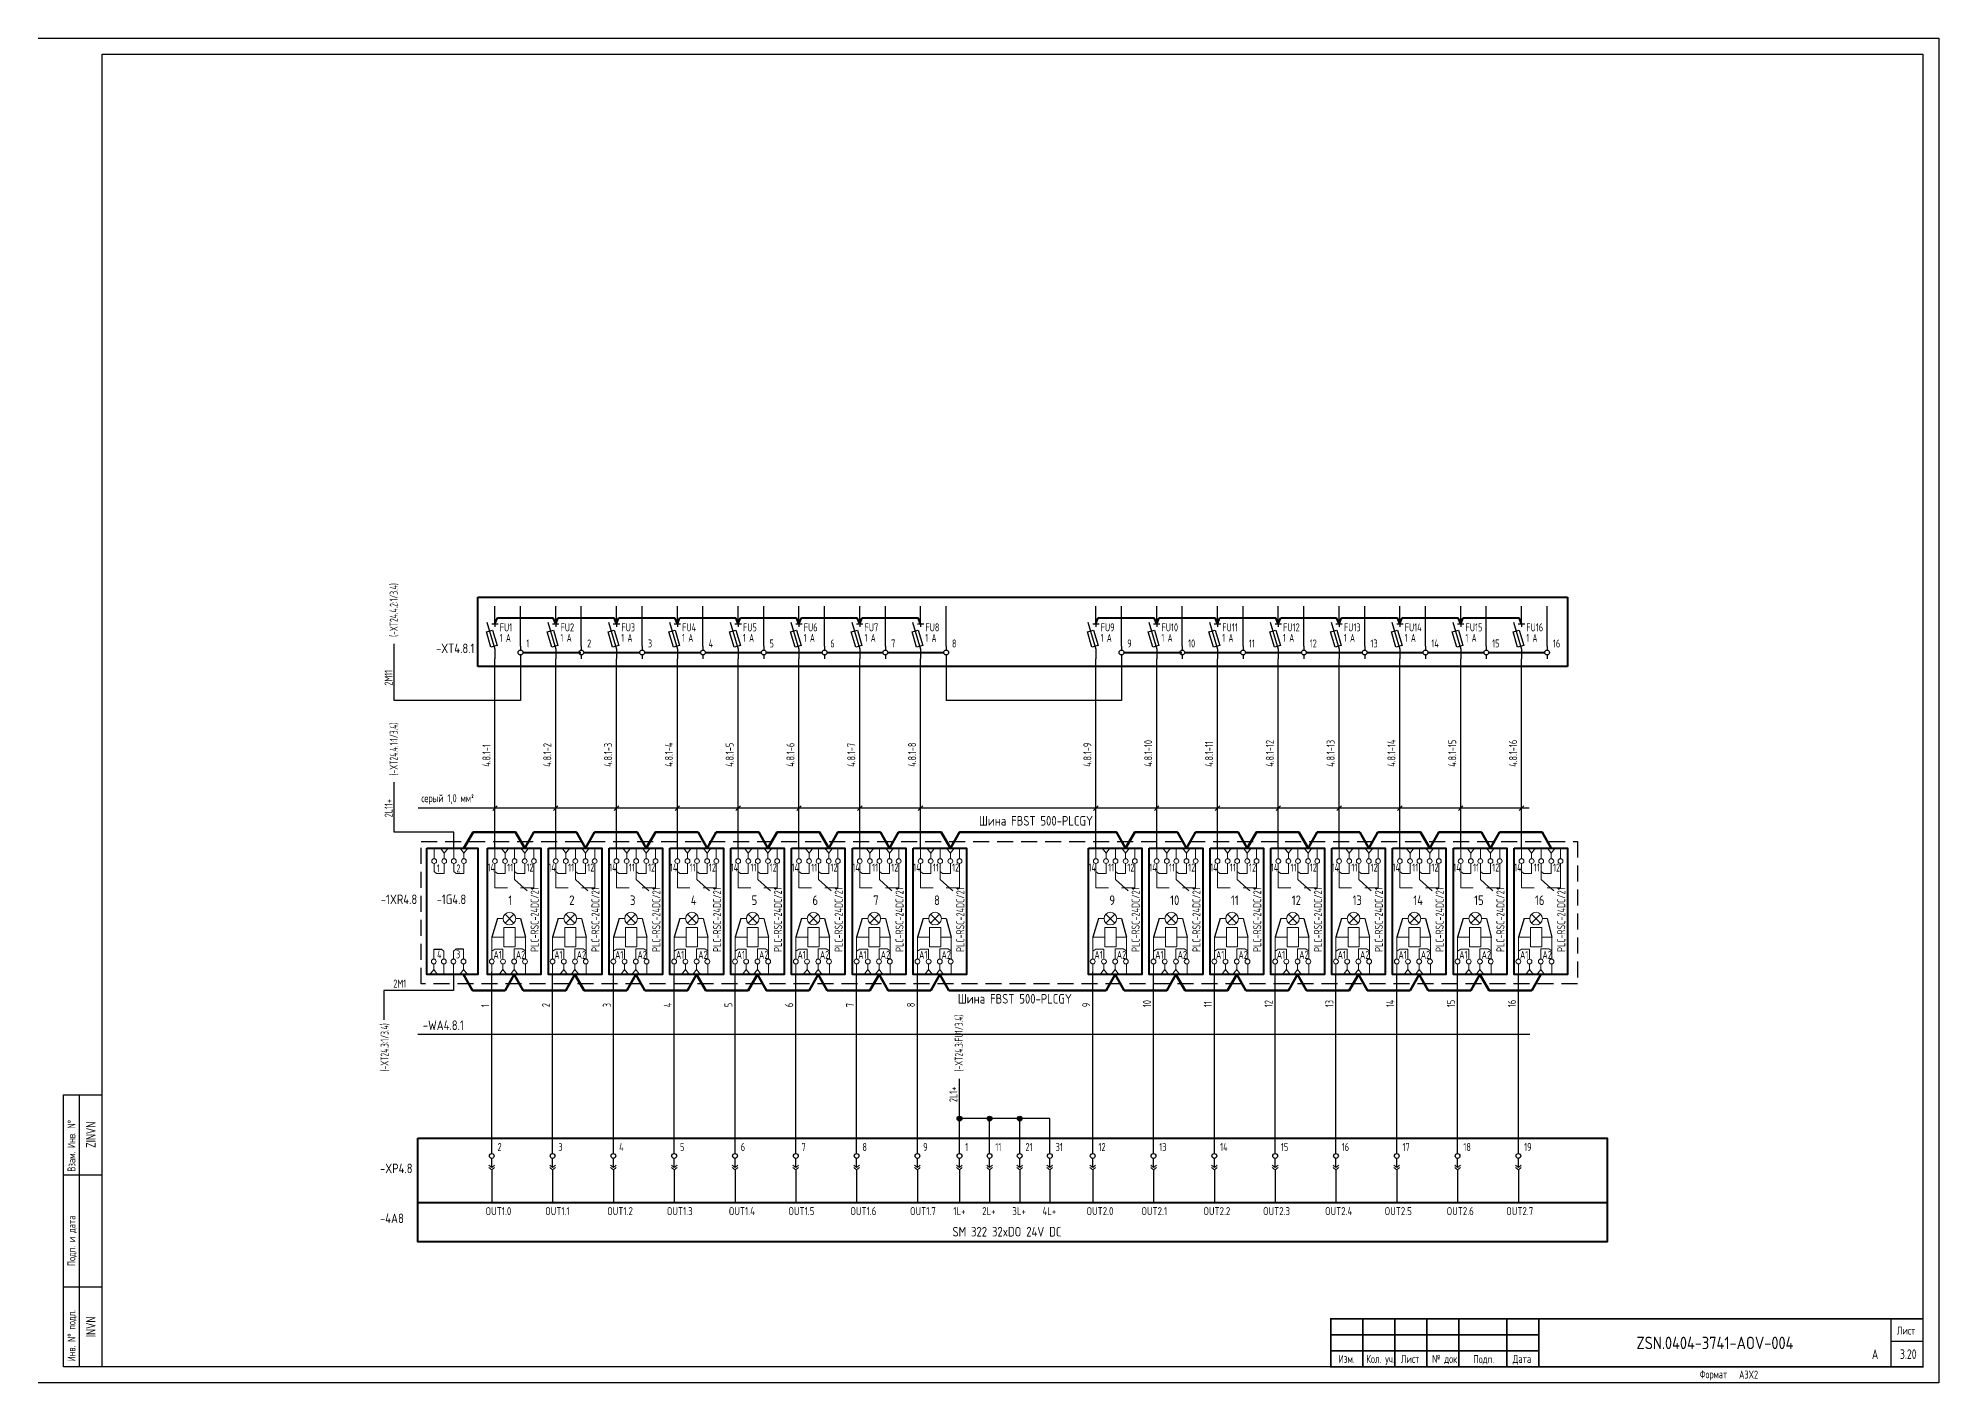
# Model space of a CAD drawing. Header units: millimetres. Extents: x 14354 to 14948, y 1466 to 1886.
import ezdxf
from ezdxf.enums import TextEntityAlignment as Align

# ---------------------------------------------------------------- set-up
doc = ezdxf.new("R2010")
doc.units = ezdxf.units.MM
for name, pattern in [('DASHED2', [0.375, 0.25, -0.125]), ('K5LT32768', [0]), ('K5LT_THIN', [0])]:
    doc.linetypes.add(name, pattern=pattern)
for name, color, linetype in [('Временный', 6, 'Continuous'), ('КИА_МАРКИРОВКА', 2, 'Continuous'), ('КИА_НАКЛЕЙКИ', 1, 'Continuous'), ('КИА_РАМКИ-ШТАМПЫ', 7, 'Continuous'), ('ФОРМАТ', 7, 'Continuous')]:
    doc.layers.add(name, color=color, linetype=linetype)
doc.styles.add('GOST-A 3-1', font='', dxfattribs={"height": 3})
doc.styles.add('GOSTA-2.5-1', font='', dxfattribs={"width": 0.9, "height": 2.5})
doc.styles.add('ROMAND0-100', font='romand.shx')
doc.styles.add('ROMANS0-60', font='romans.shx', dxfattribs={"width": 0.6})
doc.styles.add('ROMANS0-70', font='romans.shx', dxfattribs={"width": 0.7})
doc.styles.get('GOST-A 3-1').set_extended_font_data('GOST type A')
doc.styles.get('GOSTA-2.5-1').set_extended_font_data('GOST Type AU')

# ---------------------------------------------------------------- blocks, each defined once
blk = doc.blocks.new('A$C2BDD7220')
at = {"color": 0}
for p, q in [((0.23, 0.02), (0.23, 39.45)), ((3.33, 17.46), (1.55, 11.69)), ((10.56, 17.46), (12.05, 11.69))]:
    blk.add_line(p, q, dxfattribs=at)
at = {"linetype": 'K5LT_THIN', "lineweight": 18}
for p, q in [((2.53, 36.17), (2.53, 39.45)), ((5.7, 37.88), (4.5, 39.45)), ((5.7, 37.88), (6.89, 39.45)), ((5.7, 36.17), (5.7, 37.88)), ((8.67, 36.17), (8.67, 39.45)), ((11.84, 37.88), (10.64, 39.45)), ((11.84, 37.88), (13.03, 39.45)), ((11.84, 36.17), (11.84, 37.88)), ((14.71, 36.17), (14.71, 39.45)), ((2.53, 34.67), (2.53, 27.11)), ((3.29, 31.53), (2.53, 32.16)), ((5.7, 31.53), (3.29, 31.53)), ((5.7, 34.67), (5.7, 31.53)), ((8.67, 34.67), (8.67, 29.67)), ((9.43, 31.53), (8.67, 32.16)), ((11.84, 31.53), (9.43, 31.53)), ((11.84, 34.67), (11.84, 31.53)), ((14.71, 27.11), (14.71, 34.67)), ((6.45, 27.11), (2.53, 27.11)), ((8.67, 29.67), (12.59, 26.09)), ((14.71, 27.11), (10.57, 27.11)), ((8.83, 14.69), (5.33, 14.69)), ((5.33, 14.69), (5.33, 8.69)), ((8.83, 8.69), (8.83, 14.69)), ((5.33, 11.69), (1.55, 11.69)), ((1.55, 4.8), (1.55, 11.69)), ((2.53, 7.93), (1.55, 7.34)), ((5.05, 7.93), (2.53, 7.93)), ((5.05, 4.79), (5.05, 7.93)), ((5.33, 8.69), (8.83, 8.69)), ((8.55, 4.8), (8.55, 7.98)), ((8.55, 7.98), (11.07, 7.98)), ((8.83, 11.69), (12.05, 11.69)), ((11.07, 7.98), (12.05, 7.38)), ((12.05, 4.8), (12.05, 11.69)), ((1.55, 3.3), (1.55, 0.02)), ((5.05, 1.58), (3.86, 0)), ((5.05, 3.29), (5.05, 1.58)), ((5.05, 1.58), (6.25, 0)), ((8.55, 1.59), (7.36, 0.02)), ((8.55, 3.3), (8.55, 1.59)), ((8.55, 1.59), (9.75, 0.02)), ((12.05, 3.3), (12.05, 0.02))]:
    blk.add_line(p, q, dxfattribs=at)
at = {"color": 0, "lineweight": 20}
for p, q in [((8.48, 16.06), (5.68, 18.86)), ((5.68, 16.06), (8.48, 18.86)), ((5.1, 17.46), (3.33, 17.46)), ((9.06, 17.46), (10.56, 17.46))]:
    blk.add_line(p, q, dxfattribs=at)
at = {"lineweight": 40}
blk.add_lwpolyline([(0.23, 39.45), (16.92, 39.45), (16.92, 0.02), (0.23, 0.02)], close=True, dxfattribs=at)
at = {"color": 0, "lineweight": 20}
blk.add_circle((7.08, 17.46), 1.98, dxfattribs=at)
at = {"linetype": 'K5LT32768', "lineweight": 18}
for centre, start, end in [((2.53, 35.42), 0, 180), ((5.7, 35.42), 0, 180), ((8.67, 35.42), 0, 180), ((11.84, 35.42), 0, 180), ((14.71, 35.42), 0, 180), ((2.53, 35.42), 180, 0), ((5.7, 35.42), 180, 0), ((8.67, 35.42), 180, 0), ((11.84, 35.42), 180, 0), ((14.71, 35.42), 180, 0), ((1.55, 4.05), 0, 180), ((1.55, 4.05), 180, 0), ((5.05, 4.04), 0, 180), ((5.05, 4.04), 180, 0), ((8.55, 4.05), 0, 180), ((8.55, 4.05), 180, 0), ((11.92, 4.05), 0, 180), ((11.92, 4.05), 180, 0)]:
    blk.add_arc(centre, 0.75, start, end, dxfattribs=at)
at = {"style": 'GOSTA-2.5-1', "width": 0.8}
for s, p in [('14', (0.22, 32.15)), ('11', (6.39, 32.15)), ('12', (12.39, 32.15)), ('A1', (2.07, 4.88)), ('A2', (9.07, 4.88))]:
    blk.add_text(s, height=2.5, dxfattribs=at).set_placement(p)
blk.add_text('PLC-RSC-24DC/21', height=2.5, rotation=90, dxfattribs=at).set_placement((16.2, 7.07))
blk = doc.blocks.new('A$C69954832')
at = {"linetype": 'K5LT_THIN', "lineweight": 18}
for p, q in [((2.31, 36.15), (2.31, 39.44)), ((5.47, 37.86), (4.28, 39.44)), ((5.47, 37.86), (6.67, 39.44)), ((5.47, 36.15), (5.47, 37.86)), ((8.45, 36.15), (8.45, 39.44)), ((11.61, 37.86), (10.42, 39.44)), ((11.61, 37.86), (12.81, 39.44)), ((11.61, 36.15), (11.61, 37.86)), ((2.31, 34.65), (2.31, 32.15)), ((3.06, 31.51), (2.31, 32.15)), ((5.47, 31.51), (3.06, 31.51)), ((5.47, 34.65), (5.47, 31.51)), ((8.45, 34.65), (8.45, 32.15)), ((9.2, 31.51), (8.45, 32.15)), ((11.61, 31.51), (9.2, 31.51)), ((11.61, 34.65), (11.61, 31.51)), ((2.19, 4.79), (2.19, 7.93)), ((4.6, 7.93), (5.35, 7.29)), ((5.35, 4.79), (5.35, 7.29)), ((9.08, 7.93), (8.33, 7.29)), ((8.33, 4.79), (8.33, 7.29)), ((11.49, 4.79), (11.49, 7.93)), ((2.19, 1.58), (0.99, 0)), ((2.19, 3.29), (2.19, 1.58)), ((2.19, 1.58), (3.38, 0)), ((5.35, 3.29), (5.35, 0)), ((8.33, 3.29), (8.33, 0)), ((11.49, 1.58), (10.3, 0)), ((11.49, 3.29), (11.49, 1.58)), ((11.49, 1.58), (12.69, 0))]:
    blk.add_line(p, q, dxfattribs=at)
at = {"color": 0}
for p, q in [((2.19, 7.93), (4.6, 7.93)), ((11.49, 7.93), (9.08, 7.93))]:
    blk.add_line(p, q, dxfattribs=at)
at = {"lineweight": 40}
blk.add_lwpolyline([(0, 39.44), (16, 39.44), (16, 0), (0, 0)], close=True, dxfattribs=at)
at = {"linetype": 'K5LT32768', "lineweight": 18}
for centre, start, end in [((2.31, 35.4), 0, 180), ((5.47, 35.4), 0, 180), ((8.45, 35.4), 0, 180), ((11.61, 35.4), 0, 180), ((2.31, 35.4), 180, 0), ((5.47, 35.4), 180, 0), ((8.45, 35.4), 180, 0), ((11.61, 35.4), 180, 0), ((2.19, 4.04), 0, 180), ((2.19, 4.04), 180, 0), ((5.35, 4.04), 0, 180), ((5.35, 4.04), 180, 0), ((8.33, 4.04), 0, 180), ((8.33, 4.04), 180, 0), ((11.49, 4.04), 0, 180), ((11.49, 4.04), 180, 0)]:
    blk.add_arc(centre, 0.75, start, end, dxfattribs=at)
at = {"style": 'GOSTA-2.5-1', "width": 0.8}
for s, p in [('1', (3.12, 31.89)), ('2', (9.26, 31.88)), ('4', (3.25, 5.05)), ('3', (9.14, 5.05))]:
    blk.add_text(s, height=2.5, dxfattribs=at).set_placement(p)
blk = doc.blocks.new('A$C757A77CE')
for p, q in [((0, -4.79), (0, 0)), ((19, -4.79), (19, 0)), ((38, -4.79), (38, 0)), ((57, -4.79), (57, 0)), ((133, -4.79), (133, 0)), ((146.14, -4.79), (146.14, 0)), ((155.55, -4.79), (155.55, 0)), ((164.96, -4.79), (164.96, 0)), ((174.37, -4.79), (174.37, 0)), ((187.78, -4.79), (187.78, 0)), ((225.78, -4.79), (225.78, 0)), ((244.78, -4.79), (244.78, 0)), ((263.78, -4.79), (263.78, 0)), ((282.78, -4.79), (282.78, 0)), ((301.78, -4.79), (301.78, 0)), ((320.78, -4.79), (320.78, 0)), ((76, -4.79), (76, 0)), ((95, -4.79), (95, 0)), ((114, -4.79), (114, 0)), ((206.78, -4.79), (206.78, 0)), ((0, -9.11), (0, -6.29)), ((0, -9.86), (0, -20.03)), ((19, -9.11), (19, -6.29)), ((19, -9.86), (19, -20.03)), ((38, -9.11), (38, -6.29)), ((38, -9.86), (38, -20.03)), ((57, -9.11), (57, -6.29)), ((57, -9.86), (57, -20.03)), ((76, -9.11), (76, -6.29)), ((76, -9.86), (76, -20.03)), ((95, -9.11), (95, -6.29)), ((95, -9.86), (95, -20.03)), ((114, -9.11), (114, -6.29)), ((114, -9.86), (114, -20.03)), ((133, -9.11), (133, -6.29)), ((133, -9.86), (133, -20.03)), ((146.14, -9.11), (146.14, -6.29)), ((146.14, -9.86), (146.14, -20.03)), ((155.55, -9.11), (155.55, -6.29)), ((155.55, -9.86), (155.55, -20.03)), ((164.96, -9.11), (164.96, -6.29)), ((164.96, -9.86), (164.96, -20.03)), ((174.37, -9.11), (174.37, -6.29)), ((174.37, -9.86), (174.37, -20.03)), ((187.78, -9.11), (187.78, -6.29)), ((187.78, -9.86), (187.78, -20.03)), ((206.78, -9.11), (206.78, -6.29)), ((206.78, -9.86), (206.78, -20.03)), ((225.78, -9.11), (225.78, -6.29)), ((225.78, -9.86), (225.78, -20.03)), ((244.78, -9.11), (244.78, -6.29)), ((244.78, -9.86), (244.78, -20.03)), ((263.78, -9.11), (263.78, -6.29)), ((263.78, -9.86), (263.78, -20.03)), ((282.78, -9.11), (282.78, -6.29)), ((282.78, -9.86), (282.78, -20.03)), ((301.78, -9.11), (301.78, -6.29)), ((301.78, -9.86), (301.78, -20.03)), ((320.78, -9.11), (320.78, -6.29)), ((320.78, -9.86), (320.78, -20.03))]:
    blk.add_line(p, q)
at = {"lineweight": 18}
for p, q in [((0, -9.11), (-0.89, -8.37)), ((0, -9.86), (-0.89, -9.11)), ((0, -9.11), (0.89, -8.37)), ((0, -9.86), (0.89, -9.11)), ((19, -9.11), (18.11, -8.37)), ((19, -9.86), (18.11, -9.11)), ((19, -9.11), (19.89, -8.37)), ((19, -9.86), (19.89, -9.11)), ((38, -9.11), (37.11, -8.37)), ((38, -9.86), (37.11, -9.11)), ((38, -9.11), (38.89, -8.37)), ((38, -9.86), (38.89, -9.11)), ((57, -9.11), (56.11, -8.37)), ((57, -9.86), (56.11, -9.11)), ((57, -9.11), (57.89, -8.37)), ((57, -9.86), (57.89, -9.11)), ((76, -9.11), (75.11, -8.37)), ((76, -9.86), (75.11, -9.11)), ((76, -9.11), (76.89, -8.37)), ((76, -9.86), (76.89, -9.11)), ((95, -9.11), (94.11, -8.37)), ((95, -9.86), (94.11, -9.11)), ((95, -9.11), (95.89, -8.37)), ((95, -9.86), (95.89, -9.11)), ((114, -9.11), (113.11, -8.37)), ((114, -9.86), (113.11, -9.11)), ((114, -9.11), (114.89, -8.37)), ((114, -9.86), (114.89, -9.11)), ((133, -9.11), (132.11, -8.37)), ((133, -9.86), (132.11, -9.11)), ((133, -9.11), (133.89, -8.37)), ((133, -9.86), (133.89, -9.11)), ((146.14, -9.11), (145.25, -8.37)), ((146.14, -9.86), (145.25, -9.11)), ((146.14, -9.11), (147.03, -8.37)), ((146.14, -9.86), (147.03, -9.11)), ((155.55, -9.11), (154.66, -8.37)), ((155.55, -9.86), (154.66, -9.11)), ((155.55, -9.11), (156.44, -8.37)), ((155.55, -9.86), (156.44, -9.11)), ((164.96, -9.11), (164.07, -8.37)), ((164.96, -9.86), (164.07, -9.11)), ((164.96, -9.11), (165.85, -8.37)), ((164.96, -9.86), (165.85, -9.11)), ((174.37, -9.11), (173.48, -8.37)), ((174.37, -9.86), (173.48, -9.11)), ((174.37, -9.11), (175.26, -8.37)), ((174.37, -9.86), (175.26, -9.11)), ((187.78, -9.11), (186.89, -8.37)), ((187.78, -9.86), (186.89, -9.11)), ((187.78, -9.11), (188.67, -8.37)), ((187.78, -9.86), (188.67, -9.11)), ((206.78, -9.11), (205.89, -8.37)), ((206.78, -9.86), (205.89, -9.11)), ((206.78, -9.11), (207.67, -8.37)), ((206.78, -9.86), (207.67, -9.11)), ((225.78, -9.11), (224.89, -8.37)), ((225.78, -9.86), (224.89, -9.11)), ((225.78, -9.11), (226.67, -8.37)), ((225.78, -9.86), (226.67, -9.11)), ((244.78, -9.11), (243.89, -8.37)), ((244.78, -9.86), (243.89, -9.11)), ((244.79, -9.11), (245.68, -8.37)), ((244.79, -9.86), (245.68, -9.11)), ((263.78, -9.11), (262.89, -8.37)), ((263.78, -9.86), (262.89, -9.11)), ((263.78, -9.11), (264.67, -8.37)), ((263.78, -9.86), (264.67, -9.11)), ((282.78, -9.11), (281.89, -8.37)), ((282.78, -9.86), (281.89, -9.11)), ((282.78, -9.11), (283.67, -8.37)), ((282.78, -9.86), (283.67, -9.11)), ((301.78, -9.11), (300.89, -8.37)), ((301.78, -9.86), (300.89, -9.11)), ((301.78, -9.11), (302.67, -8.37)), ((301.78, -9.86), (302.67, -9.11)), ((320.78, -9.11), (319.89, -8.37)), ((320.78, -9.86), (319.89, -9.11)), ((320.78, -9.11), (321.67, -8.37)), ((320.78, -9.86), (321.67, -9.11))]:
    blk.add_line(p, q, dxfattribs=at)
at = {"lineweight": 40}
blk.add_line((-23.13, -20.03), (348.54, -20.03), dxfattribs=at)
blk.add_lwpolyline([(-23.13, 0), (348.54, 0), (348.54, -32.34), (-23.13, -32.34)], close=True, dxfattribs=at)
for centre in [(0, -5.54), (19, -5.54), (38, -5.54), (57, -5.54), (76, -5.54), (95, -5.54), (114, -5.54), (133, -5.54), (146.14, -5.54), (155.55, -5.54), (164.96, -5.54), (174.37, -5.54), (187.78, -5.54), (206.78, -5.54), (225.78, -5.54), (244.78, -5.54), (263.78, -5.54), (282.78, -5.54), (301.78, -5.54), (320.78, -5.54)]:
    blk.add_circle(centre, 0.75)
at = {"style": 'GOSTA-2.5-1', "width": 0.9}
for s, p in [('2', (1.8, -4)), ('3', (20.8, -4)), ('4', (39.8, -4)), ('5', (58.8, -4)), ('6', (77.8, -4)), ('7', (96.8, -4)), ('8', (115.8, -4)), ('9', (134.8, -4)), ('1', (147.94, -4)), ('11', (157.35, -4)), ('21', (166.76, -4)), ('31', (176.18, -4)), ('12', (189.58, -4)), ('13', (208.58, -4)), ('14', (227.58, -4)), ('15', (246.58, -4)), ('16', (265.58, -4)), ('17', (284.58, -4)), ('18', (303.58, -4)), ('19', (322.58, -4))]:
    blk.add_text(s, height=2.5, dxfattribs=at).set_placement(p)
for s, height, style, p in [('OUT1.0', 2.5, 'GOSTA-2.5-1', (-1.94, -24.02)), ('OUT1.1', 2.5, 'GOSTA-2.5-1', (16.69, -24.02)), ('OUT1.2', 2.5, 'GOSTA-2.5-1', (36.06, -24.02)), ('OUT1.3', 2.5, 'GOSTA-2.5-1', (54.69, -24.02)), ('OUT1.4', 2.5, 'GOSTA-2.5-1', (74.06, -24.02)), ('OUT1.5', 2.5, 'GOSTA-2.5-1', (92.69, -24.02)), ('OUT1.6', 2.5, 'GOSTA-2.5-1', (112.06, -24.02)), ('OUT1.7', 2.5, 'GOSTA-2.5-1', (130.69, -24.02)), ('1L+', 2.5, 'GOSTA-2.5-1', (144.2, -24.02)), ('2L+', 2.5, 'GOSTA-2.5-1', (153.24, -24.02)), ('3L+', 2.5, 'GOSTA-2.5-1', (162.65, -24.02)), ('4L+', 2.5, 'GOSTA-2.5-1', (172.07, -24.02)), ('OUT2.0', 2.5, 'GOSTA-2.5-1', (185.84, -24.02)), ('OUT2.1', 2.5, 'GOSTA-2.5-1', (203, -24.02)), ('OUT2.2', 2.5, 'GOSTA-2.5-1', (222.37, -24.02)), ('OUT2.3', 2.5, 'GOSTA-2.5-1', (241, -24.02)), ('OUT2.4', 2.5, 'GOSTA-2.5-1', (260.37, -24.02)), ('OUT2.5', 2.5, 'GOSTA-2.5-1', (279, -24.02)), ('OUT2.6', 2.5, 'GOSTA-2.5-1', (298.37, -24.02)), ('OUT2.7', 2.5, 'GOSTA-2.5-1', (317, -24.02)), ('SM 322 32xDO 24V DC', 3, 'GOST-A 3-1', (143.96, -30.7))]:
    blk.add_text(s, height=height, dxfattribs=dict(style=style)).set_placement(p)
blk = doc.blocks.new('A$C2EC3666A')
h = blk.add_hatch(color=7)
h.dxf.hatch_style = 1
edge = h.paths.add_edge_path()
edge.add_arc((0, 0), 0.75, 0, 360)
at = {"color": 0}
blk.add_circle((0, 0), 0.75, dxfattribs=at)
blk = doc.blocks.new('A$C09D55797')
at = {"color": 0}
for p, q in [((353.79, -1.59), (6.62, -1.59)), ((29.95, -2.3), (31.36, -0.89)), ((48.95, -2.3), (50.36, -0.89)), ((67.95, -2.3), (69.36, -0.89)), ((86.95, -2.3), (88.36, -0.89)), ((105.95, -2.3), (107.36, -0.89)), ((124.95, -2.3), (126.36, -0.89)), ((143.95, -2.3), (145.36, -0.89)), ((162.95, -2.3), (164.36, -0.89)), ((217.73, -2.3), (219.14, -0.89)), ((236.73, -2.3), (238.14, -0.89)), ((255.73, -2.3), (257.14, -0.89)), ((274.73, -2.3), (276.14, -0.89)), ((293.73, -2.3), (295.14, -0.89)), ((312.73, -2.3), (314.14, -0.89)), ((331.73, -2.3), (333.14, -0.89)), ((350.73, -2.3), (352.14, -0.89))]:
    blk.add_line(p, q, dxfattribs=at)
blk = doc.blocks.new('frm6')
at = {"layer": 'ФОРМАТ'}
blk.add_line((-185, 15), (-120, 15), dxfattribs=at)
at = {"layer": 'ФОРМАТ', "const_width": 0.5}
blk.add_lwpolyline([(-185, 15), (-185, 0), (0, 0), (0, 15)], close=True, dxfattribs=at)
for points in [[(-175, 15), (-175, 0)], [(-165, 15), (-165, 0)], [(-155, 15), (-155, 0)], [(-145, 15), (-145, 0)], [(-130, 15), (-130, 0)], [(-120, 15), (-120, 0)], [(-10, 15), (-10, 0)], [(-185, 10), (-120, 10)], [(-10, 8), (0, 8)], [(-185, 5), (-120, 5)]]:
    blk.add_lwpolyline(points, dxfattribs=at)
at = {"layer": 'ФОРМАТ', "style": 'GOSTA-2.5-1', "width": 0.95}
for s, p in [('Лист', (-8.17, 9.36)), ('Изм.', (-182.63, 0.5)), ('Кол. уч.', (-173.96, 0.5)), ('Лист', (-163.13, 0.5)), ('№ док.', (-153.38, 0.5)), ('Подп.', (-140.5, 0.44)), ('Дата', (-128.17, 0.5))]:
    blk.add_text(s, height=2.5, dxfattribs=at).set_placement(p, align=Align.BOTTOM_LEFT)
at = {"layer": 'ФОРМАТ', "flags": 8}
for tag, style, width, p in [('R2', 'ROMANS0-70', 0.7, (-184.4, 10)), ('QTY2', 'ROMANS0-70', 0.65, (-174.28, 10.29)), ('SH2', 'ROMANS0-70', 0.7, (-164.3, 10)), ('ND2', 'ROMANS0-60', 0.6, (-154.34, 10)), ('SIGN2', 'ROMANS0-70', 0.7, (-144.3, 10)), ('DATE2', 'ROMANS0-70', 0.43, (-129.4, 10)), ('R1', 'ROMANS0-70', 0.7, (-184.4, 5)), ('QTY1', 'ROMANS0-70', 0.65, (-174.28, 5.29)), ('SH1', 'ROMANS0-70', 0.7, (-164.3, 5)), ('ND1', 'ROMANS0-60', 0.6, (-154.34, 5)), ('SIGN1', 'ROMANS0-70', 0.7, (-144.3, 5)), ('DATE1', 'ROMANS0-70', 0.43, (-129.4, 5))]:
    blk.add_attdef(tag, text='', height=3, dxfattribs=dict(at, style=style, width=width)).set_placement(p, align=Align.BOTTOM_LEFT)
at = {"layer": 'ФОРМАТ', "style": 'ROMANS0-70', "width": 0.7, "flags": 8}
blk.add_attdef('SH', text='', height=3, dxfattribs=at).set_placement((-5.16, 3.75), align=Align.MIDDLE_CENTER)

msp = doc.modelspace()

# ---------------------------------------------------------------- linework, layer by layer
for p, q in [((14354, 1886.39), (14948, 1886.39)), ((14948, 1886.39), (14948, 1466.39)), ((14374, 1881.39), (14943, 1881.39)), ((14374, 1471.39), (14374, 1881.39)), ((14943, 1881.39), (14943, 1471.39)), ((14362, 1471.39), (14362, 1556.39)), ((14362, 1556.39), (14374, 1556.39)), ((14367, 1471.39), (14367, 1556.39)), ((14362, 1531.39), (14374, 1531.39)), ((14362, 1496.39), (14374, 1496.39)), ((14367, 1496.39), (14374, 1496.39)), ((14374, 1471.39), (14362, 1471.39)), ((14943, 1471.39), (14374, 1471.39)), ((14948, 1466.39), (14354, 1466.39))]:
    msp.add_line(p, q)
at = {"color": 0, "lineweight": 40}
for p, q in [((14491.47, 1711.76), (14831.94, 1711.76)), ((14491.47, 1690.16), (14491.47, 1711.76)), ((14831.94, 1711.76), (14831.94, 1690.16)), ((14831.94, 1690.16), (14491.47, 1690.16))]:
    msp.add_line(p, q, dxfattribs=at)
at = {"color": 0}
for p, q in [((14496.77, 1703.5), (14496.77, 1708.94)), ((14504.77, 1696.5), (14504.77, 1708.94)), ((14515.77, 1703.5), (14515.77, 1708.94)), ((14523.77, 1696.5), (14523.77, 1708.94)), ((14534.77, 1703.5), (14534.77, 1708.94)), ((14542.77, 1696.5), (14542.77, 1708.94)), ((14553.77, 1703.5), (14553.77, 1708.94)), ((14561.77, 1696.5), (14561.77, 1708.94)), ((14572.77, 1703.5), (14572.77, 1708.94)), ((14580.77, 1696.5), (14580.77, 1708.94)), ((14591.77, 1703.5), (14591.77, 1708.94)), ((14599.77, 1696.5), (14599.77, 1708.94)), ((14610.77, 1703.5), (14610.77, 1708.94)), ((14618.77, 1696.5), (14618.77, 1708.94)), ((14629.77, 1703.5), (14629.77, 1708.94)), ((14637.77, 1696.5), (14637.77, 1708.94)), ((14684.55, 1703.5), (14684.55, 1708.94)), ((14692.55, 1696.5), (14692.55, 1708.94)), ((14703.55, 1703.5), (14703.55, 1708.94)), ((14711.55, 1696.5), (14711.55, 1708.94)), ((14722.55, 1703.5), (14722.55, 1708.94)), ((14730.55, 1696.5), (14730.55, 1708.94)), ((14741.55, 1703.5), (14741.55, 1708.94)), ((14749.55, 1696.5), (14749.55, 1708.94)), ((14760.55, 1703.5), (14760.55, 1708.94)), ((14768.55, 1696.5), (14768.55, 1708.94)), ((14779.55, 1703.5), (14779.55, 1708.94)), ((14787.55, 1696.5), (14787.55, 1708.94)), ((14798.55, 1703.5), (14798.55, 1708.94)), ((14806.55, 1696.5), (14806.55, 1708.94)), ((14817.55, 1703.5), (14817.55, 1708.94)), ((14825.55, 1696.5), (14825.55, 1708.94)), ((14494.12, 1700.94), (14496.04, 1701.51)), ((14495.54, 1696.14), (14494.12, 1700.94)), ((14494.27, 1704), (14496.77, 1695.5)), ((14495.77, 1703.5), (14497.77, 1703.5)), ((14496.04, 1701.51), (14497.46, 1696.71)), ((14496.77, 1703.5), (14496.77, 1702.5)), ((14513.12, 1700.94), (14515.04, 1701.51)), ((14514.54, 1696.14), (14513.12, 1700.94)), ((14513.27, 1704), (14515.77, 1695.5)), ((14514.77, 1703.5), (14516.77, 1703.5)), ((14515.04, 1701.51), (14516.46, 1696.71)), ((14515.77, 1703.5), (14515.77, 1702.5)), ((14532.12, 1700.94), (14534.04, 1701.51)), ((14533.54, 1696.14), (14532.12, 1700.94)), ((14532.27, 1704), (14534.77, 1695.5)), ((14533.77, 1703.5), (14535.77, 1703.5)), ((14534.04, 1701.51), (14535.46, 1696.71)), ((14534.77, 1703.5), (14534.77, 1702.5)), ((14551.12, 1700.94), (14553.04, 1701.51)), ((14552.54, 1696.14), (14551.12, 1700.94)), ((14551.27, 1704), (14553.77, 1695.5)), ((14552.77, 1703.5), (14554.77, 1703.5)), ((14553.04, 1701.51), (14554.46, 1696.71)), ((14553.77, 1703.5), (14553.77, 1702.5)), ((14570.12, 1700.94), (14572.04, 1701.51)), ((14571.54, 1696.14), (14570.12, 1700.94)), ((14570.27, 1704), (14572.77, 1695.5)), ((14571.77, 1703.5), (14573.77, 1703.5)), ((14572.04, 1701.51), (14573.46, 1696.71)), ((14572.77, 1703.5), (14572.77, 1702.5)), ((14589.12, 1700.94), (14591.04, 1701.51)), ((14590.54, 1696.14), (14589.12, 1700.94)), ((14589.27, 1704), (14591.77, 1695.5)), ((14590.77, 1703.5), (14592.77, 1703.5)), ((14591.04, 1701.51), (14592.46, 1696.71)), ((14591.77, 1703.5), (14591.77, 1702.5)), ((14608.12, 1700.94), (14610.04, 1701.51)), ((14609.54, 1696.14), (14608.12, 1700.94)), ((14608.27, 1704), (14610.77, 1695.5)), ((14609.77, 1703.5), (14611.77, 1703.5)), ((14610.04, 1701.51), (14611.46, 1696.71)), ((14610.77, 1703.5), (14610.77, 1702.5)), ((14627.12, 1700.94), (14629.04, 1701.51)), ((14628.54, 1696.14), (14627.12, 1700.94)), ((14627.27, 1704), (14629.77, 1695.5)), ((14628.77, 1703.5), (14630.77, 1703.5)), ((14629.04, 1701.51), (14630.46, 1696.71)), ((14629.77, 1703.5), (14629.77, 1702.5)), ((14681.9, 1700.94), (14683.82, 1701.51)), ((14683.32, 1696.14), (14681.9, 1700.94)), ((14682.05, 1704), (14684.55, 1695.5)), ((14683.55, 1703.5), (14685.55, 1703.5)), ((14683.82, 1701.51), (14685.24, 1696.71)), ((14684.55, 1703.5), (14684.55, 1702.5)), ((14700.9, 1700.94), (14702.82, 1701.51)), ((14702.32, 1696.14), (14700.9, 1700.94)), ((14701.05, 1704), (14703.55, 1695.5)), ((14702.55, 1703.5), (14704.55, 1703.5)), ((14702.82, 1701.51), (14704.24, 1696.71)), ((14703.55, 1703.5), (14703.55, 1702.5)), ((14719.9, 1700.94), (14721.82, 1701.51)), ((14721.32, 1696.14), (14719.9, 1700.94)), ((14720.05, 1704), (14722.55, 1695.5)), ((14721.55, 1703.5), (14723.55, 1703.5)), ((14721.82, 1701.51), (14723.24, 1696.71)), ((14722.55, 1703.5), (14722.55, 1702.5)), ((14738.9, 1700.94), (14740.82, 1701.51)), ((14740.32, 1696.14), (14738.9, 1700.94)), ((14739.05, 1704), (14741.55, 1695.5)), ((14740.55, 1703.5), (14742.55, 1703.5)), ((14740.82, 1701.51), (14742.24, 1696.71)), ((14741.55, 1703.5), (14741.55, 1702.5)), ((14757.9, 1700.94), (14759.82, 1701.51)), ((14759.32, 1696.14), (14757.9, 1700.94)), ((14758.05, 1704), (14760.55, 1695.5)), ((14759.55, 1703.5), (14761.55, 1703.5)), ((14759.82, 1701.51), (14761.24, 1696.71)), ((14760.55, 1703.5), (14760.55, 1702.5)), ((14776.9, 1700.94), (14778.82, 1701.51)), ((14778.32, 1696.14), (14776.9, 1700.94)), ((14777.05, 1704), (14779.55, 1695.5)), ((14778.55, 1703.5), (14780.55, 1703.5)), ((14778.82, 1701.51), (14780.24, 1696.71)), ((14779.55, 1703.5), (14779.55, 1702.5)), ((14795.9, 1700.94), (14797.82, 1701.51)), ((14797.32, 1696.14), (14795.9, 1700.94)), ((14796.05, 1704), (14798.55, 1695.5)), ((14797.55, 1703.5), (14799.55, 1703.5)), ((14797.82, 1701.51), (14799.24, 1696.71)), ((14798.55, 1703.5), (14798.55, 1702.5)), ((14814.9, 1700.94), (14816.82, 1701.51)), ((14816.32, 1696.14), (14814.9, 1700.94)), ((14815.05, 1704), (14817.55, 1695.5)), ((14816.55, 1703.5), (14818.55, 1703.5)), ((14816.82, 1701.51), (14818.24, 1696.71)), ((14817.55, 1703.5), (14817.55, 1702.5)), ((14497.46, 1696.71), (14495.54, 1696.14)), ((14496.77, 1695.5), (14496.77, 1692.5)), ((14504.77, 1696.5), (14504.77, 1695.25)), ((14504.77, 1693.75), (14504.77, 1692.5)), ((14516.46, 1696.71), (14514.54, 1696.14)), ((14515.77, 1695.5), (14515.77, 1692.5)), ((14523.77, 1696.5), (14523.77, 1695.25)), ((14523.77, 1693.75), (14523.77, 1692.5)), ((14535.46, 1696.71), (14533.54, 1696.14)), ((14534.77, 1695.5), (14534.77, 1692.5)), ((14542.77, 1696.5), (14542.77, 1695.25)), ((14542.77, 1693.75), (14542.77, 1692.5)), ((14554.46, 1696.71), (14552.54, 1696.14)), ((14553.77, 1695.5), (14553.77, 1692.5)), ((14561.77, 1696.5), (14561.77, 1695.25)), ((14561.77, 1693.75), (14561.77, 1692.5)), ((14573.46, 1696.71), (14571.54, 1696.14)), ((14572.77, 1695.5), (14572.77, 1692.5)), ((14580.77, 1696.5), (14580.77, 1695.25)), ((14580.77, 1693.75), (14580.77, 1692.5)), ((14592.46, 1696.71), (14590.54, 1696.14)), ((14591.77, 1695.5), (14591.77, 1692.5)), ((14599.77, 1696.5), (14599.77, 1695.25)), ((14599.77, 1693.75), (14599.77, 1692.5)), ((14611.46, 1696.71), (14609.54, 1696.14)), ((14610.77, 1695.5), (14610.77, 1692.5)), ((14618.77, 1696.5), (14618.77, 1695.25)), ((14618.77, 1693.75), (14618.77, 1692.5)), ((14630.46, 1696.71), (14628.54, 1696.14)), ((14629.77, 1695.5), (14629.77, 1692.5)), ((14637.77, 1696.5), (14637.77, 1695.25)), ((14637.77, 1693.75), (14637.77, 1692.5)), ((14685.24, 1696.71), (14683.32, 1696.14)), ((14684.55, 1695.5), (14684.55, 1692.5)), ((14692.55, 1696.5), (14692.55, 1695.25)), ((14692.55, 1693.75), (14692.55, 1692.5)), ((14704.24, 1696.71), (14702.32, 1696.14)), ((14703.55, 1695.5), (14703.55, 1692.5)), ((14711.55, 1696.5), (14711.55, 1695.25)), ((14711.55, 1693.75), (14711.55, 1692.5)), ((14723.24, 1696.71), (14721.32, 1696.14)), ((14722.55, 1695.5), (14722.55, 1692.5)), ((14730.55, 1696.5), (14730.55, 1695.25)), ((14730.55, 1693.75), (14730.55, 1692.5)), ((14742.24, 1696.71), (14740.32, 1696.14)), ((14741.55, 1695.5), (14741.55, 1692.5)), ((14749.55, 1696.5), (14749.55, 1695.25)), ((14749.55, 1693.75), (14749.55, 1692.5)), ((14761.24, 1696.71), (14759.32, 1696.14)), ((14760.55, 1695.5), (14760.55, 1692.5)), ((14768.55, 1696.5), (14768.55, 1695.25)), ((14768.55, 1693.75), (14768.55, 1692.5)), ((14780.24, 1696.71), (14778.32, 1696.14)), ((14779.55, 1695.5), (14779.55, 1692.5)), ((14787.55, 1696.5), (14787.55, 1695.25)), ((14787.55, 1693.75), (14787.55, 1692.5)), ((14799.24, 1696.71), (14797.32, 1696.14)), ((14798.55, 1695.5), (14798.55, 1692.5)), ((14806.55, 1696.5), (14806.55, 1695.25)), ((14806.55, 1693.75), (14806.55, 1692.5)), ((14818.24, 1696.71), (14816.32, 1696.14)), ((14817.55, 1695.5), (14817.55, 1692.5)), ((14825.55, 1696.5), (14825.55, 1695.25)), ((14825.55, 1693.75), (14825.55, 1692.5)), ((14495.79, 1593.95), (14495.79, 1594.74)), ((14495.79, 1542.82), (14495.79, 1593.95)), ((14514.79, 1542.82), (14514.79, 1593.95)), ((14533.79, 1542.82), (14533.79, 1593.95)), ((14552.79, 1542.82), (14552.79, 1593.95)), ((14571.79, 1542.82), (14571.79, 1593.95)), ((14590.79, 1542.82), (14590.79, 1593.95)), ((14609.79, 1542.82), (14609.79, 1593.95)), ((14628.79, 1542.82), (14628.79, 1593.95)), ((14683.58, 1593.95), (14683.58, 1594.74)), ((14683.58, 1542.82), (14683.58, 1593.95)), ((14702.58, 1542.82), (14702.58, 1593.95)), ((14721.58, 1542.82), (14721.58, 1593.95)), ((14740.58, 1542.82), (14740.58, 1593.95)), ((14759.58, 1542.82), (14759.58, 1593.95)), ((14778.58, 1542.82), (14778.58, 1593.95)), ((14797.58, 1542.82), (14797.58, 1593.95)), ((14816.58, 1542.82), (14816.58, 1593.95)), ((14472.67, 1575.32), (14820.14, 1575.32))]:
    msp.add_line(p, q, dxfattribs=at)
at = {"color": 1, "lineweight": 40, "ltscale": 4}
for p, q in [((14496.77, 1703.5), (14497.53, 1705.33)), ((14497.53, 1705.33), (14515.01, 1705.33)), ((14515.77, 1703.5), (14515.01, 1705.33)), ((14515.77, 1703.5), (14516.53, 1705.33)), ((14516.53, 1705.33), (14534.01, 1705.33)), ((14534.77, 1703.5), (14534.01, 1705.33)), ((14534.77, 1703.5), (14535.53, 1705.33)), ((14535.53, 1705.33), (14553.01, 1705.33)), ((14553.77, 1703.5), (14553.01, 1705.33)), ((14553.77, 1703.5), (14554.53, 1705.33)), ((14554.53, 1705.33), (14572.01, 1705.33)), ((14572.77, 1703.5), (14572.01, 1705.33)), ((14572.77, 1703.5), (14573.53, 1705.33)), ((14573.53, 1705.33), (14591.01, 1705.33)), ((14591.77, 1703.5), (14591.01, 1705.33)), ((14591.77, 1703.5), (14592.53, 1705.33)), ((14592.53, 1705.33), (14610.01, 1705.33)), ((14610.77, 1703.5), (14610.01, 1705.33)), ((14610.77, 1703.5), (14611.53, 1705.33)), ((14611.53, 1705.33), (14629.01, 1705.33)), ((14629.77, 1703.5), (14629.01, 1705.33)), ((14684.55, 1703.5), (14685.31, 1705.33)), ((14685.31, 1705.33), (14702.79, 1705.33)), ((14703.55, 1703.5), (14702.79, 1705.33)), ((14703.55, 1703.5), (14704.31, 1705.33)), ((14704.31, 1705.33), (14721.79, 1705.33)), ((14722.55, 1703.5), (14721.79, 1705.33)), ((14722.55, 1703.5), (14723.31, 1705.33)), ((14723.31, 1705.33), (14740.79, 1705.33)), ((14741.55, 1703.5), (14740.79, 1705.33)), ((14741.55, 1703.5), (14742.31, 1705.33)), ((14742.31, 1705.33), (14759.79, 1705.33)), ((14760.55, 1703.5), (14759.79, 1705.33)), ((14760.55, 1703.5), (14761.31, 1705.33)), ((14761.31, 1705.33), (14778.79, 1705.33)), ((14779.55, 1703.5), (14778.79, 1705.33)), ((14779.55, 1703.5), (14780.31, 1705.33)), ((14780.31, 1705.33), (14797.79, 1705.33)), ((14798.55, 1703.5), (14797.79, 1705.33)), ((14798.55, 1703.5), (14799.31, 1705.33)), ((14799.31, 1705.33), (14816.79, 1705.33)), ((14817.55, 1703.5), (14816.79, 1705.33))]:
    msp.add_line(p, q, dxfattribs=at)
at = {"color": 4}
for p, q in [((14465.31, 1679.51), (14465.31, 1697.23)), ((14504.77, 1692.5), (14504.77, 1679.51)), ((14637.77, 1692.5), (14637.77, 1679.51)), ((14692.55, 1692.5), (14692.55, 1679.51)), ((14504.77, 1679.51), (14465.31, 1679.51)), ((14692.55, 1679.51), (14637.77, 1679.51)), ((14483.8, 1593.95), (14483.8, 1588.95)), ((14483.8, 1588.95), (14462.01, 1588.95)), ((14462.01, 1588.95), (14462.01, 1579.75))]:
    msp.add_line(p, q, dxfattribs=at)
at = {"color": 4, "linetype": 'Continuous', "lineweight": 40, "ltscale": 8}
for p, q in [((14505.52, 1694.5), (14523.62, 1694.5)), ((14524.52, 1694.5), (14542.02, 1694.5)), ((14543.52, 1694.5), (14561.02, 1694.5)), ((14543.52, 1694.5), (14561.02, 1694.5)), ((14562.52, 1694.5), (14580.02, 1694.5)), ((14581.52, 1694.5), (14599.02, 1694.5)), ((14600.52, 1694.5), (14618.02, 1694.5)), ((14619.52, 1694.5), (14637.02, 1694.5)), ((14693.3, 1694.5), (14711.4, 1694.5)), ((14712.3, 1694.5), (14729.8, 1694.5)), ((14731.3, 1694.5), (14748.8, 1694.5)), ((14731.3, 1694.5), (14748.8, 1694.5)), ((14750.3, 1694.5), (14767.8, 1694.5)), ((14769.3, 1694.5), (14786.8, 1694.5)), ((14788.3, 1694.5), (14805.8, 1694.5)), ((14807.3, 1694.5), (14824.8, 1694.5))]:
    msp.add_line(p, q, dxfattribs=at)
at = {"color": 252}
for p, q in [((14496.77, 1633.39), (14496.77, 1692.5)), ((14515.77, 1633.39), (14515.77, 1692.5)), ((14534.77, 1633.39), (14534.77, 1692.5)), ((14553.77, 1633.39), (14553.77, 1692.5)), ((14572.77, 1633.39), (14572.77, 1692.5)), ((14591.77, 1633.39), (14591.77, 1692.5)), ((14610.77, 1633.39), (14610.77, 1692.5)), ((14629.77, 1633.39), (14629.77, 1692.5)), ((14684.55, 1633.39), (14684.55, 1692.5)), ((14703.55, 1633.39), (14703.55, 1692.5)), ((14722.55, 1633.39), (14722.55, 1692.5)), ((14741.55, 1633.39), (14741.55, 1692.5)), ((14760.55, 1633.39), (14760.55, 1692.5)), ((14779.55, 1633.39), (14779.55, 1692.5)), ((14798.55, 1633.39), (14798.55, 1692.5)), ((14817.55, 1633.39), (14817.55, 1692.5))]:
    msp.add_line(p, q, dxfattribs=at)
at = {"color": 1}
for p, q in [((14465.31, 1638.39), (14465.31, 1653.97)), ((14483.92, 1638.39), (14465.31, 1638.39)), ((14483.92, 1633.39), (14483.92, 1638.39)), ((14641.93, 1542.82), (14641.93, 1561.34)), ((14670.17, 1548.94), (14641.93, 1548.94)), ((14651.34, 1542.82), (14651.34, 1548.94)), ((14660.76, 1542.82), (14660.76, 1548.94)), ((14670.17, 1542.82), (14670.17, 1548.94))]:
    msp.add_line(p, q, dxfattribs=at)
at = {"color": 0, "linetype": 'DASHED2', "ltscale": 20}
msp.add_lwpolyline([(14473.74, 1635.52), (14835.09, 1635.52), (14835.09, 1591.05), (14473.74, 1591.05)], close=True, dxfattribs=at)
at = {"color": 1, "lineweight": 50}
for points in [[(14487.08, 1633.39), (14489.92, 1638.39), (14503.24, 1638.39), (14506.08, 1633.39)], [(14506.08, 1633.39), (14508.92, 1638.39), (14522.24, 1638.39), (14525.08, 1633.39)], [(14525.08, 1633.39), (14527.92, 1638.39), (14541.24, 1638.39), (14544.08, 1633.39)], [(14544.08, 1633.39), (14546.92, 1638.39), (14560.24, 1638.39), (14563.08, 1633.39)], [(14563.08, 1633.39), (14565.92, 1638.39), (14579.24, 1638.39), (14582.08, 1633.39)], [(14582.08, 1633.39), (14584.92, 1638.39), (14598.24, 1638.39), (14601.08, 1633.39)], [(14601.08, 1633.39), (14603.92, 1638.39), (14617.24, 1638.39), (14620.08, 1633.39)], [(14620.08, 1633.39), (14622.92, 1638.39), (14636.24, 1638.39), (14639.08, 1633.39)], [(14693.86, 1633.39), (14691.02, 1638.39), (14641.92, 1638.39), (14639.08, 1633.39)], [(14693.86, 1633.39), (14696.7, 1638.39), (14710.02, 1638.39), (14712.86, 1633.39)], [(14712.86, 1633.39), (14715.7, 1638.39), (14729.02, 1638.39), (14731.86, 1633.39)], [(14731.86, 1633.39), (14734.7, 1638.39), (14748.02, 1638.39), (14750.86, 1633.39)], [(14750.86, 1633.39), (14753.7, 1638.39), (14767.02, 1638.39), (14769.86, 1633.39)], [(14769.86, 1633.39), (14772.7, 1638.39), (14786.02, 1638.39), (14788.86, 1633.39)], [(14788.86, 1633.39), (14791.7, 1638.39), (14805.02, 1638.39), (14807.86, 1633.39)], [(14807.86, 1633.39), (14810.7, 1638.39), (14824.02, 1638.39), (14826.86, 1633.39)]]:
    msp.add_lwpolyline(points, dxfattribs=at)
at = {"color": 4, "lineweight": 50}
for points in [[(14486.96, 1593.95), (14489.8, 1588.95), (14499.95, 1588.95), (14502.79, 1593.95)], [(14502.79, 1593.95), (14505.63, 1588.95), (14518.95, 1588.95), (14521.79, 1593.95)], [(14521.79, 1593.95), (14524.63, 1588.95), (14537.95, 1588.95), (14540.79, 1593.95)], [(14540.79, 1593.95), (14543.63, 1588.95), (14556.95, 1588.95), (14559.79, 1593.95)], [(14559.79, 1593.95), (14562.63, 1588.95), (14575.95, 1588.95), (14578.79, 1593.95)], [(14578.79, 1593.95), (14581.63, 1588.95), (14594.95, 1588.95), (14597.79, 1593.95)], [(14597.79, 1593.95), (14600.63, 1588.95), (14613.95, 1588.95), (14616.79, 1593.95)], [(14616.79, 1593.95), (14619.63, 1588.95), (14632.95, 1588.95), (14635.79, 1593.95)], [(14690.6, 1593.95), (14687.76, 1588.95), (14638.65, 1588.95), (14635.81, 1593.95)], [(14690.58, 1593.95), (14693.41, 1588.95), (14706.73, 1588.95), (14709.57, 1593.95)], [(14709.58, 1593.95), (14712.41, 1588.95), (14725.73, 1588.95), (14728.57, 1593.95)], [(14728.58, 1593.95), (14731.41, 1588.95), (14744.73, 1588.95), (14747.57, 1593.95)], [(14747.58, 1593.95), (14750.41, 1588.95), (14763.73, 1588.95), (14766.57, 1593.95)], [(14766.58, 1593.95), (14769.41, 1588.95), (14782.73, 1588.95), (14785.57, 1593.95)], [(14785.58, 1593.95), (14788.41, 1588.95), (14801.73, 1588.95), (14804.57, 1593.95)], [(14804.58, 1593.95), (14807.41, 1588.95), (14820.73, 1588.95), (14823.57, 1593.95)]]:
    msp.add_lwpolyline(points, dxfattribs=at)
at = {"color": 0}
for centre in [(14504.77, 1694.5), (14523.77, 1694.5), (14542.77, 1694.5), (14561.77, 1694.5), (14580.77, 1694.5), (14599.77, 1694.5), (14618.77, 1694.5), (14637.77, 1694.5), (14692.55, 1694.5), (14711.55, 1694.5), (14730.55, 1694.5), (14749.55, 1694.5), (14768.55, 1694.5), (14787.55, 1694.5), (14806.55, 1694.5), (14825.55, 1694.5)]:
    msp.add_circle(centre, 0.75, dxfattribs=at)

# ---------------------------------------------------------------- block references
for name, p in [('A$C09D55797', (14466.12, 1647.49)), ('A$C69954832', (14475.47, 1593.95)), ('A$C2BDD7220', (14494.24, 1593.94)), ('A$C2BDD7220', (14513.24, 1593.94)), ('A$C2BDD7220', (14532.24, 1593.94)), ('A$C2BDD7220', (14551.24, 1593.94)), ('A$C2BDD7220', (14570.24, 1593.94)), ('A$C2BDD7220', (14589.24, 1593.94)), ('A$C2BDD7220', (14608.24, 1593.94)), ('A$C2BDD7220', (14627.24, 1593.94)), ('A$C2BDD7220', (14682.02, 1593.94)), ('A$C2BDD7220', (14701.02, 1593.94)), ('A$C2BDD7220', (14720.02, 1593.94)), ('A$C2BDD7220', (14739.02, 1593.94)), ('A$C2BDD7220', (14758.02, 1593.94)), ('A$C2BDD7220', (14777.02, 1593.94)), ('A$C2BDD7220', (14796.02, 1593.94)), ('A$C2BDD7220', (14815.02, 1593.94)), ('A$C2EC3666A', (14641.93, 1548.94)), ('A$C2EC3666A', (14651.34, 1548.94)), ('A$C2EC3666A', (14660.76, 1548.94)), ('A$C757A77CE', (14495.79, 1542.82))]:
    msp.add_blockref(name, p, dxfattribs=at)
at = {"layer": 'КИА_РАМКИ-ШТАМПЫ'}
ref = msp.add_blockref('frm6', (14943, 1471.39), dxfattribs=at)
ref.add_attrib('TITLE', 'ZSN.0404-3741-AOV-004', dxfattribs={"layer": '0', "height": 3.9, "style": 'ROMAND0-100', "width": 0.8, "flags": 8}).set_placement((14878, 1478.89), align=Align.MIDDLE_CENTER)
ref.add_attrib('SH', '3.20', dxfattribs={"layer": '0', "height": 3, "style": 'ROMANS0-70', "width": 0.7, "flags": 8}).set_placement((14938.4, 1475.39), align=Align.MIDDLE_CENTER)
ref.add_attrib('REV', 'А', dxfattribs={"layer": '0', "height": 3, "style": 'ROMANS0-70', "width": 0.7, "flags": 8}).set_placement((14928.03, 1475.36), align=Align.MIDDLE_CENTER)

# ---------------------------------------------------------------- texts
for s, style, width, p in [('1 A', 'GOSTA-2.5-1', 0.7, (14498.27, 1697.82)), ('FU1', 'GOSTA-2.5-1', 0.9, (14498.27, 1701.1)), ('1 A', 'GOSTA-2.5-1', 0.7, (14517.27, 1697.82)), ('FU2', 'GOSTA-2.5-1', 0.9, (14517.27, 1701.1)), ('1 A', 'GOSTA-2.5-1', 0.7, (14536.27, 1697.82)), ('FU3', 'GOSTA-2.5-1', 0.9, (14536.27, 1701.1)), ('1 A', 'GOSTA-2.5-1', 0.7, (14555.27, 1697.82)), ('FU4', 'GOSTA-2.5-1', 0.9, (14555.27, 1701.1)), ('1 A', 'GOSTA-2.5-1', 0.7, (14574.27, 1697.82)), ('FU5', 'GOSTA-2.5-1', 0.9, (14574.27, 1701.1)), ('1 A', 'GOSTA-2.5-1', 0.7, (14593.27, 1697.82)), ('FU6', 'GOSTA-2.5-1', 0.9, (14593.27, 1701.1)), ('1 A', 'GOSTA-2.5-1', 0.7, (14612.27, 1697.82)), ('FU7', 'GOSTA-2.5-1', 0.9, (14612.27, 1701.1)), ('1 A', 'GOSTA-2.5-1', 0.7, (14631.27, 1697.82)), ('FU8', 'GOSTA-2.5-1', 0.9, (14631.27, 1701.1)), ('1 A', 'GOSTA-2.5-1', 0.7, (14686.05, 1697.82)), ('FU9', 'GOSTA-2.5-1', 0.9, (14686.05, 1701.1)), ('1 A', 'GOSTA-2.5-1', 0.7, (14705.05, 1697.82)), ('FU10', 'GOSTA-2.5-1', 0.9, (14705.05, 1701.1)), ('1 A', 'GOSTA-2.5-1', 0.7, (14724.05, 1697.82)), ('FU11', 'GOSTA-2.5-1', 0.9, (14724.05, 1701.1)), ('1 A', 'GOSTA-2.5-1', 0.7, (14743.05, 1697.82)), ('FU12', 'GOSTA-2.5-1', 0.9, (14743.05, 1701.1)), ('1 A', 'GOSTA-2.5-1', 0.7, (14762.05, 1697.82)), ('FU13', 'GOSTA-2.5-1', 0.9, (14762.05, 1701.1)), ('1 A', 'GOSTA-2.5-1', 0.7, (14781.05, 1697.82)), ('FU14', 'GOSTA-2.5-1', 0.9, (14781.05, 1701.1)), ('1 A', 'GOSTA-2.5-1', 0.7, (14800.05, 1697.82)), ('FU15', 'GOSTA-2.5-1', 0.9, (14800.05, 1701.1)), ('1 A', 'GOSTA-2.5-1', 0.7, (14819.05, 1697.82)), ('FU16', 'GOSTA-2.5-1', 0.9, (14819.05, 1701.1)), ('1', 'GOSTA-2.5-1', 0.9, (14506.57, 1696.07)), ('2', 'GOSTA-2.5-1', 0.9, (14525.57, 1696.07)), ('3', 'GOSTA-2.5-1', 0.9, (14544.57, 1696.07)), ('4', 'GOSTA-2.5-1', 0.9, (14563.57, 1696.07)), ('5', 'GOSTA-2.5-1', 0.9, (14582.57, 1696.07)), ('6', 'GOSTA-2.5-1', 0.9, (14601.57, 1696.07)), ('7', 'GOSTA-2.5-1', 0.9, (14620.57, 1696.07)), ('8', 'GOSTA-2.5-1', 0.9, (14639.57, 1696.07)), ('9', 'GOSTA-2.5-1', 0.9, (14694.36, 1696.07)), ('10', 'GOSTA-2.5-1', 0.9, (14713.36, 1696.07)), ('11', 'GOSTA-2.5-1', 0.9, (14732.36, 1696.07)), ('12', 'GOSTA-2.5-1', 0.9, (14751.36, 1696.07)), ('13', 'GOSTA-2.5-1', 0.9, (14770.36, 1696.07)), ('14', 'GOSTA-2.5-1', 0.9, (14789.36, 1696.07)), ('15', 'GOSTA-2.5-1', 0.9, (14808.36, 1696.07)), ('16', 'GOSTA-2.5-1', 0.9, (14827.36, 1696.07)), ('серый 1,0 мм²', 'GOSTA-2.5-1', 0.9, (14473.81, 1647.75)), ('Формат', 'ROMANS0-70', 0.7, (14873.23, 1467.83))]:
    msp.add_text(s, height=2.5, dxfattribs=dict(style=style, width=width)).set_placement(p)
at = {"style": 'GOST-A 3-1'}
for s, p in [('Шина FBST 500-PLCGY', (14648.01, 1640.44)), ('1', (14500.98, 1615.63)), ('2', (14519.98, 1615.63)), ('3', (14538.98, 1615.63)), ('4', (14557.98, 1615.63)), ('5', (14576.98, 1615.63)), ('6', (14595.98, 1615.63)), ('7', (14614.98, 1615.63)), ('8', (14633.98, 1615.63)), ('9', (14688.76, 1615.63)), ('10', (14707.76, 1615.63)), ('11', (14726.76, 1615.63)), ('12', (14745.76, 1615.63)), ('13', (14764.76, 1615.63)), ('14', (14783.76, 1615.63)), ('15', (14802.76, 1615.63)), ('16', (14821.76, 1615.63)), ('Шина FBST 500-PLCGY', (14641.41, 1584.86)), ('-XP4.8', (14460.85, 1531.89))]:
    msp.add_text(s, height=3, dxfattribs=at).set_placement(p)
at = {"style": 'GOSTA-2.5-1', "width": 0.9}
for s, p in [('1', (14494.99, 1583.74)), ('2', (14513.99, 1583.74)), ('3', (14532.99, 1583.74)), ('4', (14551.99, 1583.74)), ('5', (14570.99, 1583.74)), ('6', (14589.99, 1583.74)), ('7', (14608.99, 1583.74)), ('8', (14627.99, 1583.74)), ('9', (14682.77, 1583.74)), ('10', (14701.77, 1583.74)), ('11', (14720.77, 1583.74)), ('12', (14739.77, 1583.74)), ('13', (14758.77, 1583.74)), ('14', (14777.77, 1583.74)), ('15', (14796.77, 1583.74)), ('16', (14815.77, 1583.74))]:
    msp.add_text(s, height=2.5, rotation=90, dxfattribs=at).set_placement(p)
at = {"style": 'ROMANS0-70', "width": 0.7}
for s, p in [('Взам. Инв. N%%d', (14366.46, 1532.39)), ('Подп. и дата', (14366.46, 1502.86)), ('Инв. N%%d подл.', (14366.46, 1473.09))]:
    msp.add_text(s, height=2.5, rotation=90, dxfattribs=at).set_placement(p, align=Align.BOTTOM_LEFT)
at = {"style": 'ROMANS0-70', "width": 0.7, "flags": 12}
for tag, p in [('ZINVN', (14370.5, 1543.89)), ('INVN', (14370.5, 1483.89))]:
    msp.add_attdef(tag, text='', height=3, rotation=90, dxfattribs=at).set_placement(p, align=Align.MIDDLE_CENTER)
at = {"ltscale": 100, "style": 'ROMANS0-70', "width": 0.7, "flags": 12}
msp.add_attdef('A3X2', text='A3x2', height=2.5, dxfattribs=at).set_placement((14885.53, 1467), align=Align.BOTTOM_LEFT)
at = {"layer": 'Временный', "style": 'GOSTA-2.5-1', "width": 0.7}
for s, p in [('(-XT24.4.2:1/3.4)', (14466.4, 1699.36)), ('(-XT24.4.1:1/3.4)', (14466.4, 1656.1)), ('(-XT24.3:1/3.4)', (14463.54, 1563.66)), ('(-XT24.3:FU1/3.4)', (14642.97, 1563.66))]:
    msp.add_text(s, height=2.5, rotation=90, dxfattribs=at).set_placement(p)
at = {"layer": 'КИА_МАРКИРОВКА', "style": 'GOSTA-2.5-1'}
for s, width, p in [('2M11', 0.8, (14464.79, 1684.15)), ('4.8.1-1', 0.9, (14495.37, 1658.81)), ('4.8.1-2', 0.9, (14514.37, 1658.81)), ('4.8.1-3', 0.9, (14533.37, 1658.81)), ('4.8.1-4', 0.9, (14552.37, 1658.81)), ('4.8.1-5', 0.9, (14571.37, 1658.81)), ('4.8.1-6', 0.9, (14590.37, 1658.81)), ('4.8.1-7', 0.9, (14609.37, 1658.81)), ('4.8.1-8', 0.9, (14628.37, 1658.81)), ('4.8.1-9', 0.9, (14683.15, 1658.81)), ('4.8.1-10', 0.9, (14702.15, 1658.81)), ('4.8.1-11', 0.9, (14721.15, 1658.81)), ('4.8.1-12', 0.9, (14740.15, 1658.81)), ('4.8.1-13', 0.9, (14759.15, 1658.81)), ('4.8.1-14', 0.9, (14778.15, 1658.81)), ('4.8.1-15', 0.9, (14797.15, 1658.81)), ('4.8.1-16', 0.9, (14816.15, 1658.81)), ('2L11+', 0.8, (14464.79, 1643.03)), ('2L1+', 0.9, (14641.27, 1554.07))]:
    msp.add_text(s, height=2.5, rotation=90, dxfattribs=dict(at, width=width)).set_placement(p)
at = {"layer": 'КИА_МАРКИРОВКА', "style": 'GOSTA-2.5-1', "width": 0.8}
msp.add_text('2M1', height=2.5, dxfattribs=at).set_placement((14465.03, 1589.85))
at = {"layer": 'КИА_МАРКИРОВКА', "style": 'GOST-A 3-1'}
msp.add_text('-WA4.8.1', height=3, dxfattribs=at).set_placement((14474.25, 1576.59))
at = {"layer": 'КИА_НАКЛЕЙКИ', "style": 'GOST-A 3-1'}
for s, p in [('-XT4.8.1', (14478.34, 1694.29)), ('-1XR4.8', (14461.1, 1615.92)), ('-1G4.8', (14478.54, 1615.92)), ('-4A8', (14460.85, 1516.3))]:
    msp.add_text(s, height=3, dxfattribs=at).set_placement(p)

doc.saveas('drawing.dxf')
